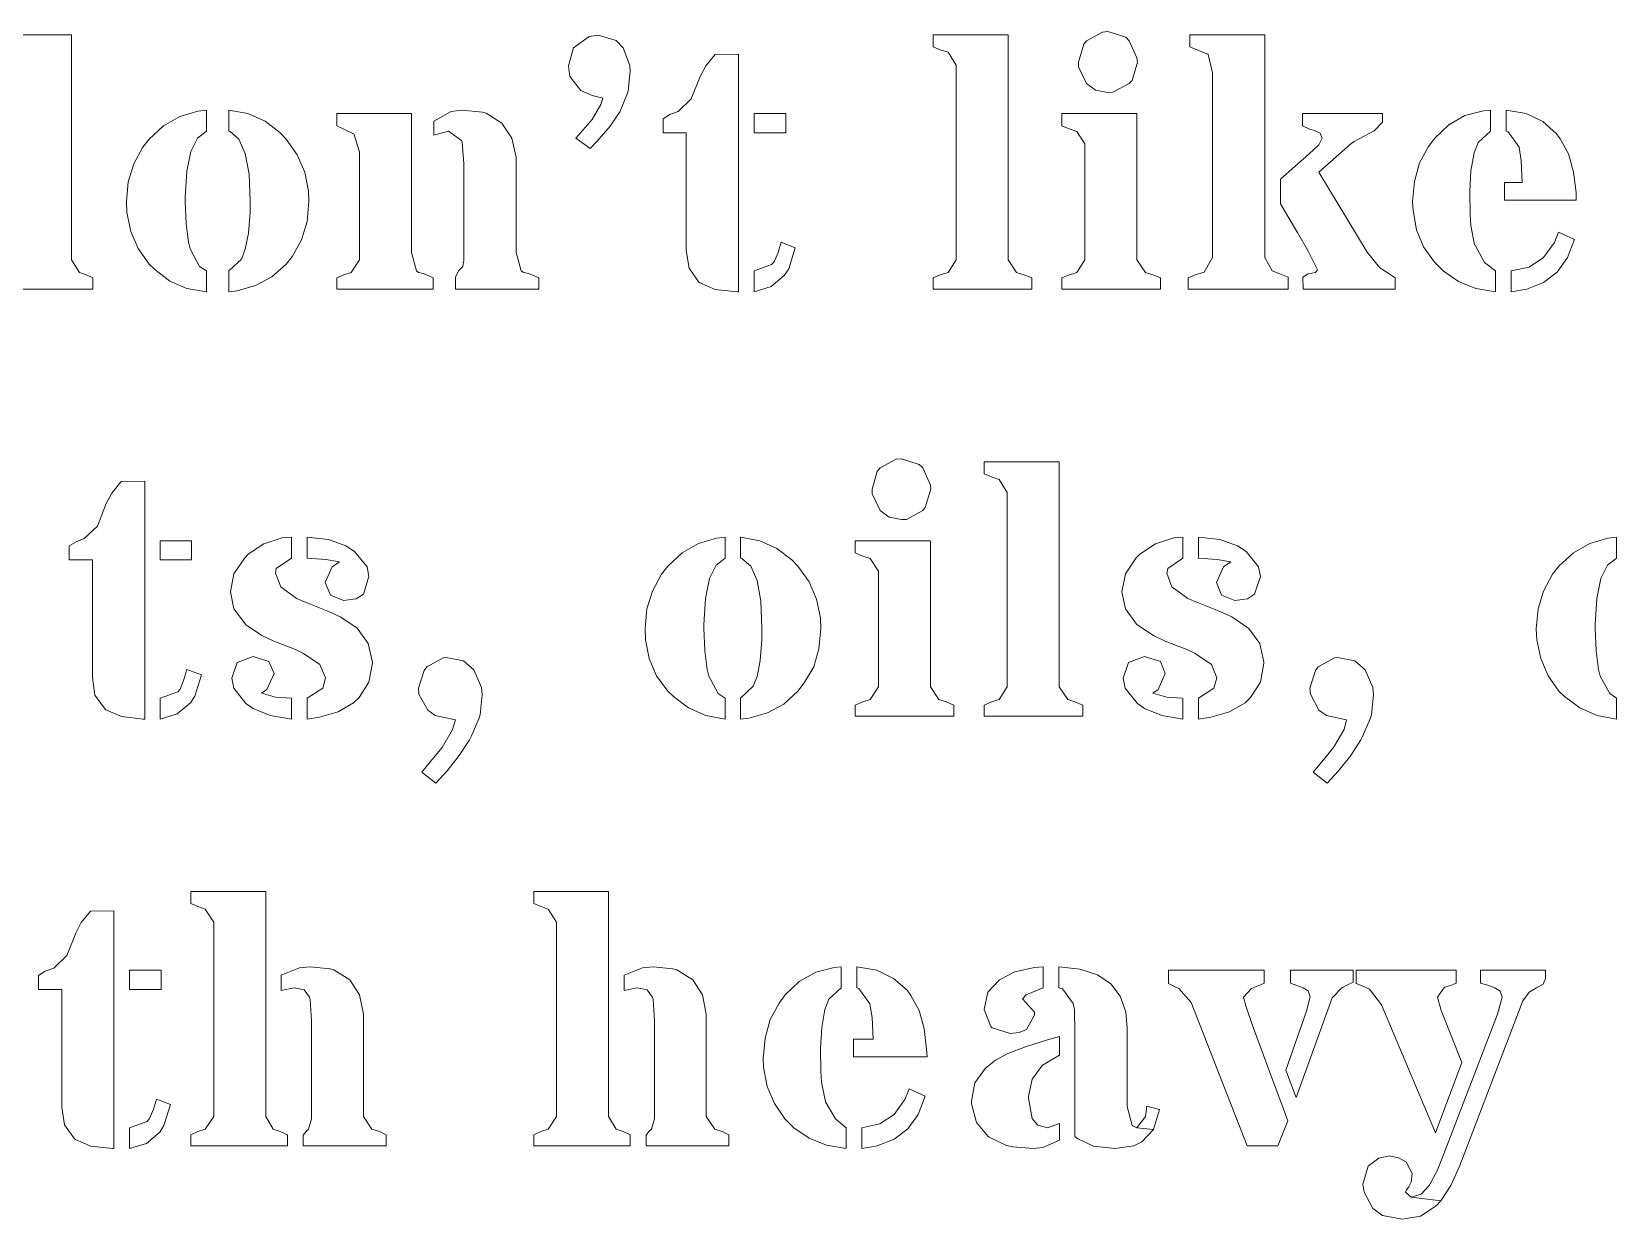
# Model space of a CAD drawing. Header units: millimetres. Extents: x 3735 to 5333, y 3252 to 4770.
# Drawn here: x 4803.9 to 4953.6, y 3909 to 4021.2 of the extents above; entities that cross this region are included whole.
import ezdxf

# ---------------------------------------------------------------- set-up
doc = ezdxf.new("R2010")
doc.units = ezdxf.units.MM
doc.layers.add('MASHARAB', color=6, linetype='Continuous', true_color=0xff00ff)

msp = doc.modelspace()

# ---------------------------------------------------------------- linework, layer by layer
at = {"layer": 'MASHARAB', "lineweight": 0}
for p, q in [((4807.71, 4020.88), (4800.64, 4020.88)), ((4807.71, 3999.63), (4807.71, 4020.88)), ((4856.58, 4020.71), (4855.13, 4019.66)), ((4857.44, 4020.85), (4856.58, 4020.71)), ((4859.13, 4020.35), (4857.44, 4020.85)), ((4859.79, 4019.66), (4859.13, 4020.35)), ((4889.07, 4020.88), (4889.07, 4019.76)), ((4896.17, 4020.88), (4889.07, 4020.88)), ((4896.17, 3999.63), (4896.17, 4020.88)), ((4903.31, 4019.99), (4902.81, 4018.3)), ((4903.57, 4020.32), (4903.31, 4019.99)), ((4905.09, 4021.14), (4903.57, 4020.32)), ((4905.59, 4021.18), (4905.09, 4021.14)), ((4907.28, 4020.65), (4905.59, 4021.18)), ((4907.61, 4020.32), (4907.28, 4020.65)), ((4908.33, 4018.7), (4907.61, 4020.32)), ((4913.32, 4020.88), (4913.32, 4019.76)), ((4920.4, 4020.88), (4913.32, 4020.88)), ((4920.4, 3999.83), (4920.4, 4020.88)), ((4855.13, 4019.66), (4854.63, 4017.94)), ((4860.45, 4017.97), (4859.79, 4019.66)), ((4868.48, 4019.03), (4867.62, 4017.94)), ((4870.69, 4019.06), (4868.48, 4019.03)), ((4870.69, 3996.59), (4870.69, 4019.06)), ((4889.07, 4019.76), (4889.76, 4019.46)), ((4889.76, 4019.46), (4890.49, 4019.23)), ((4890.49, 4019.23), (4891.25, 4018)), ((4908.37, 4018.3), (4908.33, 4018.7)), ((4913.32, 4019.76), (4914.15, 4019.39)), ((4914.15, 4019.39), (4915.04, 4019.06)), ((4915.04, 4019.06), (4915.07, 4019.03)), ((4915.07, 4019.03), (4915.47, 4017.28)), ((4854.63, 4017.94), (4854.77, 4016.95)), ((4860.28, 4015.59), (4860.48, 4017.44)), ((4860.48, 4017.44), (4860.45, 4017.97)), ((4867.62, 4017.94), (4867.09, 4016.95)), ((4891.25, 4018), (4891.25, 3999.63)), ((4902.81, 4018.3), (4902.81, 4017.87)), ((4902.81, 4017.87), (4903.57, 4016.29)), ((4907.87, 4016.58), (4908.37, 4018.3)), ((4915.47, 4017.28), (4915.47, 3999.83)), ((4854.77, 4016.95), (4855.82, 4015.62)), ((4855.82, 4015.62), (4856.88, 4015.16)), ((4860.22, 4015.36), (4860.28, 4015.59)), ((4867.09, 4016.95), (4866.23, 4014.83)), ((4903.57, 4016.29), (4904.43, 4015.66)), ((4904.43, 4015.66), (4905.59, 4015.43)), ((4906.05, 4015.46), (4907.61, 4016.29)), ((4907.61, 4016.29), (4907.87, 4016.58)), ((4856.88, 4015.16), (4857.87, 4014.9)), ((4857.71, 4014.3), (4856.88, 4012.88)), ((4857.87, 4014.9), (4857.71, 4014.3)), ((4859.52, 4013.67), (4860.22, 4015.36)), ((4866.23, 4014.83), (4865.01, 4013.64)), ((4905.59, 4015.43), (4906.05, 4015.46)), ((4817.92, 4013.18), (4816.4, 4012.29)), ((4819.64, 4013.67), (4817.92, 4013.18)), ((4820.46, 4013.77), (4819.64, 4013.67)), ((4820.46, 4011.79), (4820.46, 4013.77)), ((4824.37, 4013.44), (4822.56, 4013.77)), ((4822.56, 4013.77), (4822.56, 4011.79)), ((4825.99, 4012.72), (4824.37, 4013.44)), ((4827.41, 4011.63), (4825.99, 4012.72)), ((4832.76, 4013.44), (4832.76, 4012.29)), ((4839.8, 4013.44), (4832.76, 4013.44)), ((4839.8, 4000.32), (4839.8, 4013.44)), ((4843.57, 4013.64), (4841.92, 4012.72)), ((4841.92, 4012.72), (4841.92, 4011.39)), ((4844.6, 4013.77), (4843.57, 4013.64)), ((4846.51, 4013.58), (4844.6, 4013.77)), ((4846.88, 4013.48), (4846.51, 4013.58)), ((4848.36, 4012.55), (4846.88, 4013.48)), ((4849.29, 4011.13), (4848.36, 4012.55)), ((4856.88, 4012.88), (4855.33, 4011.13)), ((4858.57, 4012.25), (4859.49, 4013.61)), ((4859.49, 4013.61), (4859.52, 4013.67)), ((4864.22, 4013.34), (4863.59, 4012.95)), ((4863.59, 4012.95), (4863.59, 4011.63)), ((4865.01, 4013.64), (4864.22, 4013.34)), ((4872.18, 4013.44), (4872.18, 4011.63)), ((4875.16, 4013.44), (4872.18, 4013.44)), ((4875.16, 4011.63), (4875.16, 4013.44)), ((4901.23, 4013.44), (4901.23, 4012.29)), ((4908.33, 4013.44), (4901.23, 4013.44)), ((4908.33, 3999.63), (4908.33, 4013.44)), ((4923.96, 4013.44), (4923.96, 4012.29)), ((4931.53, 4013.44), (4923.96, 4013.44)), ((4930.74, 4011.82), (4931.53, 4012.62)), ((4931.53, 4012.62), (4931.53, 4013.44)), ((4939.3, 4013.25), (4937.78, 4012.39)), ((4941.05, 4013.71), (4939.3, 4013.25)), ((4941.71, 4013.77), (4941.05, 4013.71)), ((4941.71, 4011.79), (4941.71, 4013.77)), ((4945.08, 4013.44), (4943.2, 4013.77)), ((4943.2, 4013.77), (4943.2, 4011.79)), ((4946.67, 4012.68), (4945.08, 4013.44)), ((4947.96, 4011.53), (4946.67, 4012.68)), ((4815.05, 4011.03), (4814.45, 4010.27)), ((4816.4, 4012.29), (4815.05, 4011.03)), ((4818.98, 4009.87), (4819.61, 4011.13)), ((4819.61, 4011.13), (4820.46, 4011.79)), ((4822.56, 4011.79), (4822.69, 4011.76)), ((4822.69, 4011.76), (4823.51, 4011.03)), ((4823.51, 4011.03), (4824.11, 4009.68)), ((4827.98, 4011.03), (4827.41, 4011.63)), ((4829.03, 4009.54), (4827.98, 4011.03)), ((4832.76, 4012.29), (4834.34, 4011.53)), ((4834.34, 4011.53), (4834.38, 4011.53)), ((4834.38, 4011.53), (4834.91, 4009.84)), ((4841.92, 4011.39), (4843.31, 4011.79)), ((4843.31, 4011.79), (4844.53, 4010.9)), ((4849.69, 4009.31), (4849.29, 4011.13)), ((4855.33, 4011.13), (4856.68, 4010.14)), ((4857.31, 4010.8), (4858.57, 4012.25)), ((4863.59, 4011.63), (4865.77, 4011.63)), ((4865.77, 4011.63), (4865.77, 4000.52)), ((4872.18, 4011.63), (4875.16, 4011.63)), ((4901.23, 4012.29), (4901.92, 4011.99)), ((4901.92, 4011.99), (4902.65, 4011.76)), ((4902.65, 4011.76), (4903.41, 4010.57)), ((4923.96, 4012.29), (4924.56, 4011.99)), ((4924.56, 4011.99), (4925.15, 4011.82)), ((4925.15, 4011.82), (4925.65, 4011.59)), ((4925.81, 4011.13), (4925.52, 4010.5)), ((4925.65, 4011.59), (4925.81, 4011.13)), ((4928.85, 4010.8), (4930.74, 4011.82)), ((4936.46, 4011.13), (4935.86, 4010.34)), ((4937.78, 4012.39), (4936.46, 4011.13)), ((4940.55, 4010.7), (4941.71, 4011.79)), ((4943.2, 4011.79), (4943.39, 4011.73)), ((4943.39, 4011.73), (4944.42, 4010.27)), ((4948.29, 4011.06), (4947.96, 4011.53)), ((4949.08, 4009.64), (4948.29, 4011.06)), ((4814.45, 4010.27), (4813.59, 4008.69)), ((4818.61, 4007.99), (4818.98, 4009.87)), ((4824.11, 4009.68), (4824.47, 4007.73)), ((4829.73, 4007.89), (4829.03, 4009.54)), ((4834.91, 4009.84), (4834.91, 3999.63)), ((4844.53, 4010.9), (4844.6, 4010.7)), ((4844.6, 4010.7), (4844.76, 4008.72)), ((4856.68, 4010.14), (4857.31, 4010.8)), ((4903.41, 4010.57), (4903.41, 3999.63)), ((4924.59, 4009.64), (4921.88, 4007.23)), ((4925.52, 4010.5), (4924.59, 4009.64)), ((4925.52, 4007.92), (4928.52, 4010.57)), ((4928.52, 4010.57), (4928.85, 4010.8)), ((4935.86, 4010.34), (4935.03, 4008.78)), ((4939.86, 4008.02), (4940.19, 4009.74)), ((4940.19, 4009.74), (4940.55, 4010.7)), ((4944.42, 4010.27), (4944.62, 4008.98)), ((4949.57, 4007.92), (4949.08, 4009.64)), ((4813.59, 4008.69), (4813.06, 4007)), ((4844.76, 4008.72), (4844.76, 3999.56)), ((4849.69, 4008.88), (4849.69, 4009.31)), ((4849.69, 4000.32), (4849.69, 4008.88)), ((4935.03, 4008.78), (4934.54, 4007.03)), ((4939.76, 4006.07), (4939.86, 4008.02)), ((4944.62, 4008.98), (4944.72, 4006.93)), ((4813.06, 4007), (4812.9, 4005.12)), ((4818.45, 4005.51), (4818.61, 4007.99)), ((4824.47, 4007.73), (4824.57, 4005.18)), ((4830.09, 4006.11), (4829.73, 4007.89)), ((4921.88, 4007.23), (4921.88, 4004.92)), ((4930.08, 4000.36), (4925.52, 4007.92)), ((4934.54, 4007.03), (4934.37, 4005.12)), ((4943.04, 4006.93), (4943.04, 4005.25)), ((4944.72, 4006.93), (4943.04, 4006.93)), ((4949.81, 4005.98), (4949.57, 4007.92)), ((4812.9, 4005.12), (4812.93, 4004.09)), ((4818.45, 4005.18), (4818.45, 4005.51)), ((4818.52, 4003.03), (4818.45, 4005.18)), ((4824.57, 4005.18), (4824.57, 4004.09)), ((4829.96, 4003.23), (4830.12, 4005.12)), ((4830.12, 4005.12), (4830.09, 4006.11)), ((4934.37, 4005.12), (4934.41, 4004.29)), ((4939.76, 4006.01), (4939.76, 4006.07)), ((4939.79, 4003.89), (4939.76, 4006.01)), ((4943.04, 4005.25), (4949.81, 4005.25)), ((4949.81, 4005.25), (4949.81, 4005.98)), ((4812.93, 4004.09), (4813.29, 4002.31)), ((4824.57, 4004.09), (4824.41, 4002.14)), ((4921.88, 4004.92), (4923.44, 4002.31)), ((4934.41, 4004.29), (4934.74, 4002.47)), ((4939.86, 4002.87), (4939.79, 4003.89)), ((4813.29, 4002.31), (4813.99, 4000.69)), ((4818.75, 4001.28), (4818.52, 4003.03)), ((4824.41, 4002.14), (4824.11, 4000.62)), ((4829.43, 4001.51), (4829.96, 4003.23)), ((4923.44, 4002.31), (4923.5, 4002.21)), ((4923.5, 4002.21), (4924.46, 4000.52)), ((4934.74, 4002.47), (4935.4, 4000.85)), ((4940.22, 4001.05), (4939.86, 4002.87)), ((4948.15, 4002.24), (4947.76, 4001.25)), ((4949.67, 4001.55), (4948.15, 4002.24)), ((4813.99, 4000.69), (4815.05, 3999.23)), ((4818.91, 4000.65), (4818.75, 4001.28)), ((4819.8, 3999), (4818.91, 4000.65)), ((4824.11, 4000.62), (4823.75, 3999.7)), ((4828.57, 3999.96), (4829.43, 4001.51)), ((4865.77, 4000.52), (4866.03, 3998.84)), ((4874.73, 4001.28), (4874.43, 4000.32)), ((4876.05, 4000.75), (4874.73, 4001.28)), ((4875.45, 3998.77), (4876.05, 4000.75)), ((4924.46, 4000.52), (4924.59, 4000.26)), ((4935.4, 4000.85), (4936.42, 3999.4)), ((4940.26, 4001.02), (4940.22, 4001.05)), ((4941.15, 3999.37), (4940.26, 4001.02)), ((4947.76, 4001.25), (4946.73, 3999.83)), ((4949.01, 3999.83), (4949.67, 4001.55)), ((4808.47, 3998.44), (4807.71, 3999.63)), ((4815.05, 3999.23), (4815.57, 3998.71)), ((4823.75, 3999.7), (4822.56, 3998.57)), ((4826.62, 3998.01), (4827.98, 3999.23)), ((4827.98, 3999.23), (4828.57, 3999.96)), ((4834.91, 3999.63), (4834.11, 3998.44)), ((4840.29, 3998.57), (4839.8, 4000.32)), ((4844.76, 3999.56), (4844.66, 3999)), ((4850.18, 3998.57), (4849.69, 4000.32)), ((4873.83, 3999.17), (4872.18, 3998.57)), ((4874.06, 3999.43), (4873.83, 3999.17)), ((4874.43, 4000.32), (4874.06, 3999.43)), ((4891.25, 3999.63), (4890.49, 3998.44)), ((4896.97, 3998.44), (4896.17, 3999.63)), ((4903.41, 3999.63), (4902.65, 3998.44)), ((4909.13, 3998.44), (4908.33, 3999.63)), ((4915.47, 3999.83), (4914.68, 3998.47)), ((4921.09, 3998.57), (4920.4, 3999.83)), ((4924.59, 4000.26), (4925.39, 3998.67)), ((4931.27, 3998.87), (4930.08, 4000.36)), ((4936.42, 3999.4), (4937.25, 3998.57)), ((4942.21, 3998.57), (4941.15, 3999.37)), ((4946.73, 3999.83), (4945.38, 3998.94)), ((4948.02, 3998.47), (4949.01, 3999.83)), ((4809.13, 3998.21), (4808.47, 3998.44)), ((4809.72, 3997.91), (4809.13, 3998.21)), ((4809.72, 3996.85), (4809.72, 3997.91)), ((4815.57, 3998.71), (4817, 3997.61)), ((4817, 3997.61), (4818.61, 3996.92)), ((4820.46, 3998.57), (4819.8, 3999)), ((4820.46, 3996.59), (4820.46, 3998.57)), ((4822.56, 3998.57), (4822.56, 3996.59)), ((4825.07, 3997.19), (4826.62, 3998.01)), ((4833.42, 3998.21), (4832.76, 3997.91)), ((4832.76, 3997.91), (4832.76, 3996.85)), ((4834.11, 3998.44), (4833.42, 3998.21)), ((4840.49, 3998.44), (4840.29, 3998.57)), ((4840.95, 3998.34), (4840.49, 3998.44)), ((4841.85, 3997.91), (4840.95, 3998.34)), ((4841.85, 3996.85), (4841.85, 3997.91)), ((4844.27, 3998.61), (4843.97, 3998.01)), ((4843.97, 3998.01), (4843.97, 3996.85)), ((4844.66, 3999), (4844.27, 3998.61)), ((4850.41, 3998.44), (4850.18, 3998.57)), ((4850.88, 3998.34), (4850.41, 3998.44)), ((4851.83, 3997.91), (4850.88, 3998.34)), ((4851.83, 3996.85), (4851.83, 3997.91)), ((4866.03, 3998.84), (4866.96, 3997.52)), ((4872.18, 3998.57), (4872.18, 3996.59)), ((4873.77, 3997.09), (4875.02, 3998.14)), ((4875.02, 3998.14), (4875.45, 3998.77)), ((4889.76, 3998.21), (4889.07, 3997.91)), ((4889.07, 3997.91), (4889.07, 3996.85)), ((4890.49, 3998.44), (4889.76, 3998.21)), ((4897.66, 3998.21), (4896.97, 3998.44)), ((4898.39, 3997.91), (4897.66, 3998.21)), ((4898.39, 3996.85), (4898.39, 3997.91)), ((4901.92, 3998.21), (4901.23, 3997.91)), ((4901.23, 3997.91), (4901.23, 3996.85)), ((4902.65, 3998.44), (4901.92, 3998.21)), ((4909.82, 3998.21), (4909.13, 3998.44)), ((4910.55, 3997.91), (4909.82, 3998.21)), ((4910.55, 3996.85), (4910.55, 3997.91)), ((4913.92, 3998.24), (4913.16, 3997.91)), ((4913.16, 3997.91), (4913.16, 3996.85)), ((4914.68, 3998.47), (4913.92, 3998.24)), ((4921.82, 3998.31), (4921.09, 3998.57)), ((4922.61, 3997.98), (4921.82, 3998.31)), ((4922.61, 3996.85), (4922.61, 3997.98)), ((4924.49, 3998.31), (4924, 3997.98)), ((4924, 3997.98), (4924.03, 3996.85)), ((4925.19, 3998.44), (4924.49, 3998.31)), ((4925.39, 3998.67), (4925.19, 3998.44)), ((4932.16, 3998.31), (4931.27, 3998.87)), ((4932.72, 3997.91), (4932.16, 3998.31)), ((4932.72, 3996.85), (4932.72, 3997.91)), ((4937.25, 3998.57), (4938.7, 3997.58)), ((4938.7, 3997.58), (4940.35, 3996.92)), ((4942.21, 3996.59), (4942.21, 3998.57)), ((4945.38, 3998.94), (4943.69, 3998.57)), ((4943.69, 3998.57), (4943.69, 3996.59)), ((4946.73, 3997.48), (4948.02, 3998.47)), ((4803.02, 3996.85), (4809.72, 3996.85)), ((4818.61, 3996.92), (4820.46, 3996.59)), ((4822.56, 3996.59), (4823.35, 3996.69)), ((4823.35, 3996.69), (4825.07, 3997.19)), ((4832.76, 3996.85), (4841.85, 3996.85)), ((4843.97, 3996.85), (4851.83, 3996.85)), ((4866.96, 3997.52), (4867.06, 3997.45)), ((4867.06, 3997.45), (4868.51, 3996.82)), ((4868.51, 3996.82), (4870.56, 3996.59)), ((4870.56, 3996.59), (4870.69, 3996.59)), ((4872.18, 3996.59), (4873.77, 3997.09)), ((4889.07, 3996.85), (4898.39, 3996.85)), ((4901.23, 3996.85), (4910.55, 3996.85)), ((4913.16, 3996.85), (4922.61, 3996.85)), ((4924.03, 3996.85), (4932.72, 3996.85)), ((4940.35, 3996.92), (4942.21, 3996.59)), ((4943.69, 3996.59), (4945.15, 3996.85)), ((4945.15, 3996.85), (4946.73, 3997.48)), ((4883.81, 3979.64), (4883.32, 3977.95)), ((4884.08, 3979.97), (4883.81, 3979.64)), ((4885.6, 3980.79), (4884.08, 3979.97)), ((4886.09, 3980.83), (4885.6, 3980.79)), ((4887.75, 3980.3), (4886.09, 3980.83)), ((4888.11, 3979.97), (4887.75, 3980.3)), ((4888.84, 3978.35), (4888.11, 3979.97)), ((4893.89, 3980.53), (4893.89, 3979.41)), ((4901, 3980.53), (4893.89, 3980.53)), ((4901, 3959.28), (4901, 3980.53)), ((4812.4, 3978.68), (4811.51, 3977.59)), ((4814.62, 3978.71), (4812.4, 3978.68)), ((4814.62, 3956.24), (4814.62, 3978.71)), ((4888.87, 3977.95), (4888.84, 3978.35)), ((4893.89, 3979.41), (4894.59, 3979.11)), ((4894.59, 3979.11), (4895.31, 3978.88)), ((4895.31, 3978.88), (4896.07, 3977.66)), ((4810.98, 3976.6), (4810.15, 3974.48)), ((4811.51, 3977.59), (4810.98, 3976.6)), ((4883.32, 3977.95), (4883.32, 3977.52)), ((4883.32, 3977.52), (4884.08, 3975.94)), ((4888.34, 3976.23), (4888.87, 3977.95)), ((4896.07, 3977.66), (4896.07, 3959.28)), ((4884.08, 3975.94), (4884.94, 3975.31)), ((4884.94, 3975.31), (4886.09, 3975.08)), ((4886.09, 3975.08), (4886.56, 3975.11)), ((4886.56, 3975.11), (4888.11, 3975.94)), ((4888.11, 3975.94), (4888.34, 3976.23)), ((4810.15, 3974.48), (4808.9, 3973.29)), ((4808.14, 3973), (4807.48, 3972.6)), ((4807.48, 3972.6), (4807.48, 3971.28)), ((4808.9, 3973.29), (4808.14, 3973)), ((4816.07, 3973.09), (4816.07, 3971.28)), ((4819.04, 3973.09), (4816.07, 3973.09)), ((4819.04, 3971.28), (4819.04, 3973.09)), ((4825.88, 3972.8), (4824.4, 3971.81)), ((4827.6, 3973.36), (4825.88, 3972.8)), ((4828.49, 3973.43), (4827.6, 3973.36)), ((4828.49, 3971.44), (4828.49, 3973.43)), ((4831.96, 3973.19), (4829.95, 3973.43)), ((4829.95, 3973.43), (4829.95, 3971.44)), ((4833.62, 3972.6), (4831.96, 3973.19)), ((4834.44, 3972.07), (4833.62, 3972.6)), ((4866.93, 3972.83), (4865.37, 3971.94)), ((4868.61, 3973.33), (4866.93, 3972.83)), ((4869.44, 3973.43), (4868.61, 3973.33)), ((4869.44, 3971.44), (4869.44, 3973.43)), ((4872.71, 3973.09), (4870.89, 3973.43)), ((4870.89, 3973.43), (4870.89, 3971.44)), ((4874.33, 3972.37), (4872.71, 3973.09)), ((4875.75, 3971.28), (4874.33, 3972.37)), ((4881.73, 3973.09), (4881.73, 3971.94)), ((4888.84, 3973.09), (4881.73, 3973.09)), ((4888.84, 3959.28), (4888.84, 3973.09)), ((4910.08, 3972.8), (4908.6, 3971.81)), ((4911.8, 3973.36), (4910.08, 3972.8)), ((4912.66, 3973.43), (4911.8, 3973.36)), ((4912.66, 3971.44), (4912.66, 3973.43)), ((4916.17, 3973.19), (4914.15, 3973.43)), ((4914.15, 3973.43), (4914.15, 3971.44)), ((4917.82, 3972.6), (4916.17, 3973.19)), ((4918.64, 3972.07), (4917.82, 3972.6)), ((4951.09, 3972.83), (4949.57, 3971.94)), ((4952.81, 3973.33), (4951.09, 3972.83)), ((4953.61, 3973.43), (4952.81, 3973.33)), ((4953.61, 3971.44), (4953.61, 3973.43)), ((4807.48, 3971.28), (4809.69, 3971.28)), ((4809.69, 3971.28), (4809.69, 3960.17)), ((4816.07, 3971.28), (4819.04, 3971.28)), ((4824.07, 3971.48), (4823.04, 3969.96)), ((4824.4, 3971.81), (4824.07, 3971.48)), ((4827.04, 3970.45), (4828.49, 3971.44)), ((4829.95, 3971.44), (4831.73, 3971.31)), ((4832.33, 3970.62), (4831.67, 3969.13)), ((4831.73, 3971.31), (4833.02, 3971.11)), ((4833.02, 3971.11), (4832.33, 3970.62)), ((4835.63, 3970.62), (4834.44, 3972.07)), ((4835.8, 3969.72), (4835.63, 3970.62)), ((4864.02, 3970.68), (4863.42, 3969.92)), ((4865.37, 3971.94), (4864.02, 3970.68)), ((4867.95, 3969.53), (4868.58, 3970.78)), ((4868.58, 3970.78), (4869.44, 3971.44)), ((4870.89, 3971.44), (4871.02, 3971.41)), ((4871.02, 3971.41), (4871.85, 3970.68)), ((4871.85, 3970.68), (4872.45, 3969.33)), ((4876.31, 3970.68), (4875.75, 3971.28)), ((4877.37, 3969.2), (4876.31, 3970.68)), ((4881.73, 3971.94), (4882.43, 3971.64)), ((4882.43, 3971.64), (4883.15, 3971.41)), ((4883.15, 3971.41), (4883.91, 3970.22)), ((4908.27, 3971.48), (4907.24, 3969.96)), ((4908.6, 3971.81), (4908.27, 3971.48)), ((4911.24, 3970.45), (4912.66, 3971.44)), ((4914.15, 3971.44), (4915.9, 3971.31)), ((4916.5, 3970.62), (4915.83, 3969.13)), ((4915.9, 3971.31), (4917.19, 3971.11)), ((4917.19, 3971.11), (4916.5, 3970.62)), ((4919.8, 3970.62), (4918.64, 3972.07)), ((4920, 3969.72), (4919.8, 3970.62)), ((4948.19, 3970.68), (4947.59, 3969.92)), ((4949.57, 3971.94), (4948.19, 3970.68)), ((4952.15, 3969.53), (4952.78, 3970.78)), ((4952.78, 3970.78), (4953.61, 3971.44)), ((4823.04, 3969.96), (4822.71, 3968.27)), ((4826.97, 3970.02), (4827.04, 3970.45)), ((4827.47, 3968.73), (4826.97, 3970.02)), ((4831.67, 3969.13), (4832.16, 3967.94)), ((4835.27, 3968.04), (4835.8, 3969.72)), ((4863.42, 3969.92), (4862.57, 3968.34)), ((4867.59, 3967.64), (4867.95, 3969.53)), ((4872.45, 3969.33), (4872.81, 3967.38)), ((4878.06, 3967.58), (4877.37, 3969.2)), ((4883.91, 3970.22), (4883.91, 3959.28)), ((4907.24, 3969.96), (4906.91, 3968.27)), ((4911.14, 3970.02), (4911.24, 3970.45)), ((4911.64, 3968.73), (4911.14, 3970.02)), ((4915.83, 3969.13), (4916.33, 3967.94)), ((4919.44, 3968.04), (4920, 3969.72)), ((4947.59, 3969.92), (4946.73, 3968.34)), ((4951.76, 3967.64), (4952.15, 3969.53)), ((4822.71, 3968.27), (4823.04, 3966.65)), ((4828.96, 3967.64), (4827.47, 3968.73)), ((4829.85, 3967.25), (4828.96, 3967.64)), ((4832.16, 3967.94), (4833.39, 3967.44)), ((4833.39, 3967.44), (4834.58, 3967.61)), ((4834.58, 3967.61), (4835.27, 3968.04)), ((4862.57, 3968.34), (4862.04, 3966.65)), ((4867.42, 3965.16), (4867.59, 3967.64)), ((4906.91, 3968.27), (4907.24, 3966.65)), ((4913.13, 3967.64), (4911.64, 3968.73)), ((4914.05, 3967.25), (4913.13, 3967.64)), ((4916.33, 3967.94), (4917.59, 3967.44)), ((4917.59, 3967.44), (4918.78, 3967.61)), ((4918.78, 3967.61), (4919.44, 3968.04)), ((4946.73, 3968.34), (4946.24, 3966.65)), ((4951.62, 3965.16), (4951.76, 3967.64)), ((4823.04, 3966.65), (4824.13, 3965.2)), ((4831.9, 3966.45), (4829.85, 3967.25)), ((4833.09, 3965.89), (4831.9, 3966.45)), ((4862.04, 3966.65), (4861.87, 3964.77)), ((4872.81, 3967.38), (4872.91, 3964.83)), ((4878.43, 3965.79), (4878.06, 3967.58)), ((4907.24, 3966.65), (4908.3, 3965.2)), ((4916.1, 3966.45), (4914.05, 3967.25)), ((4917.29, 3965.89), (4916.1, 3966.45)), ((4946.24, 3966.65), (4946.04, 3964.77)), ((4824.13, 3965.2), (4824.13, 3965.16)), ((4824.13, 3965.16), (4825.69, 3964.14)), ((4834.64, 3964.87), (4833.09, 3965.89)), ((4834.67, 3964.83), (4834.64, 3964.87)), ((4835.73, 3963.38), (4834.67, 3964.83)), ((4861.87, 3964.77), (4861.9, 3963.74)), ((4867.42, 3964.83), (4867.42, 3965.16)), ((4867.52, 3962.69), (4867.42, 3964.83)), ((4872.91, 3964.83), (4872.91, 3963.74)), ((4878.29, 3962.88), (4878.46, 3964.77)), ((4878.46, 3964.77), (4878.43, 3965.79)), ((4908.3, 3965.2), (4908.33, 3965.16)), ((4908.33, 3965.16), (4909.89, 3964.14)), ((4918.81, 3964.87), (4917.29, 3965.89)), ((4918.88, 3964.83), (4918.81, 3964.87)), ((4919.93, 3963.38), (4918.88, 3964.83)), ((4946.04, 3964.77), (4946.1, 3963.74)), ((4951.62, 3964.83), (4951.62, 3965.16)), ((4951.69, 3962.69), (4951.62, 3964.83)), ((4825.69, 3964.14), (4826.81, 3963.61)), ((4826.81, 3963.61), (4828.86, 3962.82)), ((4836.13, 3961.63), (4835.73, 3963.38)), ((4861.9, 3963.74), (4862.27, 3961.96)), ((4872.91, 3963.74), (4872.74, 3961.79)), ((4909.89, 3964.14), (4911.01, 3963.61)), ((4911.01, 3963.61), (4913.03, 3962.82)), ((4920.3, 3961.63), (4919.93, 3963.38)), ((4946.1, 3963.74), (4946.47, 3961.96)), ((4824.86, 3962.16), (4823.34, 3961.59)), ((4826.35, 3961.69), (4824.86, 3962.16)), ((4826.84, 3960.54), (4826.35, 3961.69)), ((4828.86, 3962.82), (4829.62, 3962.45)), ((4829.62, 3962.45), (4831.17, 3961.4)), ((4836.13, 3961.53), (4836.13, 3961.63)), ((4842.8, 3962.02), (4841.25, 3961.17)), ((4843.1, 3962.06), (4842.8, 3962.02)), ((4844.72, 3961.73), (4843.1, 3962.06)), ((4845.71, 3960.9), (4844.72, 3961.73)), ((4862.27, 3961.96), (4862.96, 3960.34)), ((4867.75, 3960.93), (4867.52, 3962.69)), ((4872.74, 3961.79), (4872.45, 3960.27)), ((4877.8, 3961.17), (4878.29, 3962.88)), ((4909.03, 3962.16), (4907.54, 3961.59)), ((4910.55, 3961.69), (4909.03, 3962.16)), ((4911.01, 3960.54), (4910.55, 3961.69)), ((4913.03, 3962.82), (4913.82, 3962.45)), ((4913.82, 3962.45), (4915.37, 3961.4)), ((4920.3, 3961.53), (4920.3, 3961.63)), ((4927, 3962.02), (4925.45, 3961.17)), ((4927.3, 3962.06), (4927, 3962.02)), ((4928.92, 3961.73), (4927.3, 3962.06)), ((4929.88, 3960.9), (4928.92, 3961.73)), ((4946.47, 3961.96), (4947.16, 3960.34)), ((4951.92, 3960.93), (4951.69, 3962.69)), ((4809.69, 3960.17), (4809.92, 3958.49)), ((4818.61, 3960.93), (4818.32, 3959.98)), ((4819.97, 3960.41), (4818.61, 3960.93)), ((4819.34, 3958.42), (4819.97, 3960.41)), ((4823.34, 3961.59), (4822.84, 3960.11)), ((4826.15, 3959.02), (4826.84, 3960.54)), ((4831.17, 3961.4), (4831.7, 3960.14)), ((4831.7, 3960.14), (4831.44, 3959.15)), ((4835.8, 3959.74), (4836.13, 3961.53)), ((4841.02, 3960.83), (4840.49, 3959.15)), ((4841.25, 3961.17), (4841.02, 3960.83)), ((4846.44, 3959.22), (4845.71, 3960.9)), ((4862.96, 3960.34), (4864.02, 3958.89)), ((4867.89, 3960.31), (4867.75, 3960.93)), ((4868.78, 3958.65), (4867.89, 3960.31)), ((4872.45, 3960.27), (4872.08, 3959.35)), ((4876.91, 3959.65), (4877.8, 3961.17)), ((4907.54, 3961.59), (4907.04, 3960.11)), ((4910.32, 3959.02), (4911.01, 3960.54)), ((4915.37, 3961.4), (4915.87, 3960.14)), ((4915.87, 3960.14), (4915.6, 3959.15)), ((4920, 3959.74), (4920.3, 3961.53)), ((4925.19, 3960.83), (4924.66, 3959.15)), ((4925.45, 3961.17), (4925.19, 3960.83)), ((4930.61, 3959.22), (4929.88, 3960.9)), ((4947.16, 3960.34), (4948.19, 3958.89)), ((4952.09, 3960.31), (4951.92, 3960.93)), ((4952.98, 3958.65), (4952.09, 3960.31)), ((4817.76, 3958.82), (4816.07, 3958.22)), ((4817.95, 3959.08), (4817.76, 3958.82)), ((4818.32, 3959.98), (4817.95, 3959.08)), ((4822.84, 3960.11), (4823.04, 3959.15)), ((4823.04, 3959.15), (4824.17, 3957.7)), ((4825.65, 3958.69), (4826.15, 3959.02)), ((4826.97, 3958.32), (4825.65, 3958.69)), ((4831.44, 3959.15), (4829.95, 3958.22)), ((4834.87, 3958.29), (4835.8, 3959.74)), ((4840.49, 3959.15), (4840.52, 3958.59)), ((4846.5, 3958.52), (4846.44, 3959.22)), ((4864.02, 3958.89), (4864.55, 3958.36)), ((4869.44, 3958.22), (4868.78, 3958.65)), ((4872.08, 3959.35), (4870.89, 3958.22)), ((4874.99, 3957.66), (4876.31, 3958.89)), ((4876.31, 3958.89), (4876.91, 3959.65)), ((4883.91, 3959.28), (4883.15, 3958.09)), ((4889.63, 3958.09), (4888.84, 3959.28)), ((4896.07, 3959.28), (4895.31, 3958.09)), ((4901.79, 3958.09), (4901, 3959.28)), ((4907.04, 3960.11), (4907.21, 3959.15)), ((4907.21, 3959.15), (4908.37, 3957.7)), ((4909.82, 3958.69), (4910.32, 3959.02)), ((4911.14, 3958.32), (4909.82, 3958.69)), ((4915.6, 3959.15), (4914.15, 3958.22)), ((4919.07, 3958.29), (4920, 3959.74)), ((4924.66, 3959.15), (4924.72, 3958.59)), ((4930.67, 3958.52), (4930.61, 3959.22)), ((4948.19, 3958.89), (4948.72, 3958.36)), ((4953.61, 3958.22), (4952.98, 3958.65)), ((4809.92, 3958.49), (4810.88, 3957.17)), ((4810.88, 3957.17), (4810.95, 3957.1)), ((4816.07, 3958.22), (4816.07, 3956.24)), ((4817.69, 3956.74), (4818.94, 3957.79)), ((4818.94, 3957.79), (4819.34, 3958.42)), ((4824.17, 3957.7), (4824.86, 3957.23)), ((4824.86, 3957.23), (4826.48, 3956.57)), ((4828.49, 3958.22), (4826.97, 3958.32)), ((4828.49, 3956.24), (4828.49, 3958.22)), ((4829.95, 3958.22), (4829.95, 3956.24)), ((4832.89, 3956.94), (4834.34, 3957.79)), ((4834.34, 3957.79), (4834.87, 3958.29)), ((4840.52, 3958.59), (4841.35, 3957.07)), ((4846.31, 3956.64), (4846.5, 3958.52)), ((4864.55, 3958.36), (4865.97, 3957.3)), ((4865.97, 3957.3), (4867.62, 3956.57)), ((4869.44, 3956.24), (4869.44, 3958.22)), ((4870.89, 3958.22), (4870.89, 3956.24)), ((4873.44, 3956.84), (4874.99, 3957.66)), ((4882.43, 3957.86), (4881.73, 3957.56)), ((4881.73, 3957.56), (4881.73, 3956.51)), ((4883.15, 3958.09), (4882.43, 3957.86)), ((4890.32, 3957.86), (4889.63, 3958.09)), ((4891.05, 3957.56), (4890.32, 3957.86)), ((4891.05, 3956.51), (4891.05, 3957.56)), ((4894.59, 3957.86), (4893.89, 3957.56)), ((4893.89, 3957.56), (4893.89, 3956.51)), ((4895.31, 3958.09), (4894.59, 3957.86)), ((4902.48, 3957.86), (4901.79, 3958.09)), ((4903.21, 3957.56), (4902.48, 3957.86)), ((4903.21, 3956.51), (4903.21, 3957.56)), ((4908.37, 3957.7), (4909.06, 3957.23)), ((4909.06, 3957.23), (4910.68, 3956.57)), ((4912.66, 3958.22), (4911.14, 3958.32)), ((4912.66, 3956.24), (4912.66, 3958.22)), ((4914.15, 3958.22), (4914.15, 3956.24)), ((4917.06, 3956.94), (4918.54, 3957.79)), ((4918.54, 3957.79), (4919.07, 3958.29)), ((4924.72, 3958.59), (4925.52, 3957.07)), ((4930.47, 3956.64), (4930.67, 3958.52)), ((4948.72, 3958.36), (4950.17, 3957.3)), ((4950.17, 3957.3), (4951.79, 3956.57)), ((4953.61, 3956.24), (4953.61, 3958.22)), ((4810.95, 3957.1), (4812.43, 3956.47)), ((4812.43, 3956.47), (4814.48, 3956.24)), ((4814.48, 3956.24), (4814.62, 3956.24)), ((4816.07, 3956.24), (4817.69, 3956.74)), ((4826.48, 3956.57), (4828.49, 3956.24)), ((4829.95, 3956.24), (4831.11, 3956.41)), ((4831.11, 3956.41), (4832.89, 3956.94)), ((4841.35, 3957.07), (4842.04, 3956.57)), ((4842.04, 3956.57), (4843.96, 3956.18)), ((4843.96, 3956.18), (4843.7, 3955.25)), ((4845.45, 3954.59), (4846.17, 3956.27)), ((4846.17, 3956.27), (4846.31, 3956.64)), ((4867.62, 3956.57), (4869.44, 3956.24)), ((4870.89, 3956.24), (4871.69, 3956.34)), ((4871.69, 3956.34), (4873.44, 3956.84)), ((4881.73, 3956.51), (4891.05, 3956.51)), ((4893.89, 3956.51), (4903.21, 3956.51)), ((4910.68, 3956.57), (4912.66, 3956.24)), ((4914.15, 3956.24), (4915.31, 3956.41)), ((4915.31, 3956.41), (4917.06, 3956.94)), ((4925.52, 3957.07), (4926.24, 3956.57)), ((4926.24, 3956.57), (4928.13, 3956.18)), ((4928.13, 3956.18), (4927.9, 3955.25)), ((4929.65, 3954.59), (4930.37, 3956.27)), ((4930.37, 3956.27), (4930.47, 3956.64)), ((4951.79, 3956.57), (4953.61, 3956.24)), ((4843.7, 3955.25), (4842.7, 3953.56)), ((4844.32, 3952.8), (4845.28, 3954.29)), ((4845.28, 3954.29), (4845.45, 3954.59)), ((4927.9, 3955.25), (4926.91, 3953.56)), ((4928.52, 3952.8), (4929.48, 3954.29)), ((4929.48, 3954.29), (4929.65, 3954.59)), ((4842.7, 3953.56), (4841.75, 3952.38)), ((4843.17, 3951.35), (4844.32, 3952.8)), ((4926.91, 3953.56), (4925.95, 3952.38)), ((4927.37, 3951.35), (4928.52, 3952.8)), ((4841.75, 3952.38), (4840.79, 3951.22)), ((4840.79, 3951.22), (4842.11, 3950.19)), ((4842.11, 3950.19), (4843.17, 3951.35)), ((4925.95, 3952.38), (4924.96, 3951.22)), ((4924.96, 3951.22), (4926.31, 3950.19)), ((4926.31, 3950.19), (4927.37, 3951.35)), ((4818.98, 3939.95), (4818.98, 3938.83)), ((4826.05, 3939.95), (4818.98, 3939.95)), ((4826.05, 3918.7), (4826.05, 3939.95)), ((4851.36, 3939.95), (4851.36, 3938.83)), ((4858.43, 3939.95), (4851.36, 3939.95)), ((4858.43, 3918.7), (4858.43, 3939.95)), ((4809.49, 3938.1), (4808.63, 3937.01)), ((4811.71, 3938.13), (4809.49, 3938.1)), ((4811.71, 3915.66), (4811.71, 3938.13)), ((4818.98, 3938.83), (4819.64, 3938.53)), ((4819.64, 3938.53), (4820.33, 3938.3)), ((4820.33, 3938.3), (4821.13, 3937.07)), ((4851.36, 3938.83), (4852.02, 3938.53)), ((4852.02, 3938.53), (4852.72, 3938.3)), ((4852.72, 3938.3), (4853.51, 3937.07)), ((4808.63, 3937.01), (4808.11, 3936.02)), ((4821.13, 3937.07), (4821.13, 3918.7)), ((4853.51, 3937.07), (4853.51, 3918.7)), ((4808.11, 3936.02), (4807.25, 3933.9)), ((4807.25, 3933.9), (4806.02, 3932.71)), ((4805.23, 3932.42), (4804.6, 3932.02)), ((4804.6, 3932.02), (4804.6, 3930.7)), ((4806.02, 3932.71), (4805.23, 3932.42)), ((4813.19, 3932.51), (4813.19, 3930.7)), ((4816.17, 3932.51), (4813.19, 3932.51)), ((4816.17, 3930.7), (4816.17, 3932.51)), ((4829.25, 3932.75), (4827.5, 3932.05)), ((4827.5, 3932.05), (4827.5, 3930.6)), ((4830.25, 3932.85), (4829.25, 3932.75)), ((4832.13, 3932.65), (4830.25, 3932.85)), ((4832.49, 3932.55), (4832.13, 3932.65)), ((4833.98, 3931.62), (4832.49, 3932.55)), ((4861.64, 3932.75), (4859.89, 3932.05)), ((4859.89, 3932.05), (4859.89, 3930.6)), ((4862.63, 3932.85), (4861.64, 3932.75)), ((4864.51, 3932.65), (4862.63, 3932.85)), ((4864.88, 3932.55), (4864.51, 3932.65)), ((4866.37, 3931.62), (4864.88, 3932.55)), ((4878, 3932.32), (4876.44, 3931.46)), ((4879.72, 3932.78), (4878, 3932.32)), ((4880.38, 3932.85), (4879.72, 3932.78)), ((4880.38, 3930.86), (4880.38, 3932.85)), ((4883.75, 3932.51), (4881.86, 3932.85)), ((4881.86, 3932.85), (4881.86, 3930.86)), ((4885.33, 3931.75), (4883.75, 3932.51)), ((4886.62, 3930.63), (4885.33, 3931.75)), ((4896.8, 3932.38), (4895.35, 3931.62)), ((4898.65, 3932.78), (4896.8, 3932.38)), ((4899.48, 3932.85), (4898.65, 3932.78)), ((4899.48, 3930.86), (4899.48, 3932.85)), ((4902.95, 3932.61), (4900.96, 3932.85)), ((4900.96, 3932.85), (4900.96, 3930.86)), ((4904.6, 3932.08), (4902.95, 3932.61)), ((4905.85, 3931.23), (4904.6, 3932.08)), ((4911.31, 3932.51), (4911.31, 3931.26)), ((4920.36, 3932.51), (4911.31, 3932.51)), ((4920.36, 3931.29), (4920.36, 3932.51)), ((4922.84, 3932.51), (4922.84, 3931.29)), ((4928.76, 3932.51), (4922.84, 3932.51)), ((4928.76, 3931.39), (4928.76, 3932.51)), ((4929.05, 3932.51), (4929.05, 3931.26)), ((4938.47, 3932.51), (4929.05, 3932.51)), ((4938.47, 3931.29), (4938.47, 3932.51)), ((4940.78, 3932.51), (4940.78, 3931.29)), ((4946.93, 3932.51), (4940.78, 3932.51)), ((4946.7, 3931.19), (4946.93, 3931.75)), ((4946.93, 3931.75), (4946.93, 3932.51)), ((4804.6, 3930.7), (4806.78, 3930.7)), ((4806.78, 3930.7), (4806.78, 3919.59)), ((4813.19, 3930.7), (4816.17, 3930.7)), ((4827.5, 3930.6), (4828.73, 3930.86)), ((4828.73, 3930.86), (4829.68, 3930.66)), ((4829.68, 3930.66), (4830.18, 3929.97)), ((4834.91, 3930.2), (4833.98, 3931.62)), ((4835.27, 3928.38), (4834.91, 3930.2)), ((4859.89, 3930.6), (4861.11, 3930.86)), ((4861.11, 3930.86), (4862.07, 3930.66)), ((4862.07, 3930.66), (4862.57, 3929.97)), ((4867.29, 3930.2), (4866.37, 3931.62)), ((4867.65, 3928.38), (4867.29, 3930.2)), ((4875.12, 3930.2), (4874.53, 3929.41)), ((4876.44, 3931.46), (4875.12, 3930.2)), ((4879.22, 3929.77), (4880.38, 3930.86)), ((4881.86, 3930.86), (4882.06, 3930.8)), ((4882.06, 3930.8), (4883.09, 3929.34)), ((4886.99, 3930.14), (4886.62, 3930.63)), ((4894.26, 3930.43), (4893.89, 3928.81)), ((4895.35, 3931.62), (4894.26, 3930.43)), ((4897.53, 3929.8), (4897.86, 3930.2)), ((4897.86, 3930.2), (4899.48, 3930.86)), ((4900.96, 3930.86), (4901.29, 3930.76)), ((4901.29, 3930.76), (4902.32, 3929.38)), ((4906.75, 3930.07), (4905.85, 3931.23)), ((4911.31, 3931.26), (4911.87, 3930.99)), ((4911.87, 3930.99), (4912.3, 3930.8)), ((4912.3, 3930.8), (4913.46, 3929.47)), ((4918.38, 3929.97), (4919.14, 3930.8)), ((4919.14, 3930.8), (4919.77, 3931.03)), ((4919.77, 3931.03), (4920.36, 3931.29)), ((4922.84, 3931.29), (4923.44, 3931.06)), ((4923.44, 3931.06), (4924.03, 3930.86)), ((4924.03, 3930.86), (4924.49, 3930.56)), ((4924.49, 3930.56), (4924.69, 3930)), ((4926.77, 3929.9), (4927.67, 3930.86)), ((4927.67, 3930.86), (4928.23, 3931.13)), ((4928.23, 3931.13), (4928.76, 3931.39)), ((4929.05, 3931.26), (4929.61, 3931.03)), ((4929.61, 3931.03), (4930.31, 3930.73)), ((4930.31, 3930.73), (4931.43, 3929.24)), ((4936.72, 3929.97), (4937.38, 3930.93)), ((4937.38, 3930.93), (4937.98, 3931.06)), ((4937.98, 3931.06), (4938.47, 3931.29)), ((4940.78, 3931.29), (4941.48, 3931.09)), ((4941.48, 3931.09), (4942.14, 3930.86)), ((4942.14, 3930.86), (4942.63, 3930.53)), ((4942.63, 3930.53), (4942.83, 3929.97)), ((4944.78, 3929.61), (4945.38, 3930.43)), ((4945.38, 3930.43), (4946.07, 3930.86)), ((4946.07, 3930.86), (4946.7, 3931.19)), ((4830.18, 3929.97), (4830.25, 3929.74)), ((4830.25, 3929.74), (4830.38, 3927.72)), ((4862.57, 3929.97), (4862.63, 3929.74)), ((4862.63, 3929.74), (4862.76, 3927.72)), ((4874.53, 3929.41), (4873.7, 3927.86)), ((4878.56, 3927.1), (4878.86, 3928.81)), ((4878.86, 3928.81), (4879.22, 3929.77)), ((4883.09, 3929.34), (4883.32, 3928.05)), ((4887.75, 3928.71), (4886.99, 3930.14)), ((4888.24, 3927), (4887.75, 3928.71)), ((4893.89, 3928.81), (4894.52, 3927.19)), ((4898.65, 3928.55), (4897.53, 3929.8)), ((4902.32, 3929.38), (4902.42, 3928.81)), ((4902.42, 3928.81), (4902.48, 3926.63)), ((4907.28, 3928.58), (4906.75, 3930.07)), ((4913.46, 3929.47), (4918.74, 3915.93)), ((4918.61, 3929.14), (4918.38, 3929.97)), ((4919.24, 3927.29), (4918.61, 3929.14)), ((4923.37, 3920.49), (4926.77, 3929.9)), ((4924.69, 3930), (4924.33, 3928.65)), ((4931.43, 3929.24), (4936.52, 3917.15)), ((4937.05, 3928.71), (4936.72, 3929.97)), ((4939.03, 3923.79), (4937.05, 3928.71)), ((4938.83, 3914.08), (4944.78, 3929.61)), ((4942.83, 3929.97), (4942.37, 3928.38)), ((4830.38, 3927.72), (4830.38, 3918.47)), ((4835.27, 3927.95), (4835.27, 3928.38)), ((4835.27, 3918.7), (4835.27, 3927.95)), ((4862.76, 3927.72), (4862.76, 3918.47)), ((4867.65, 3927.95), (4867.65, 3928.38)), ((4867.65, 3918.7), (4867.65, 3927.95)), ((4873.7, 3927.86), (4873.21, 3926.1)), ((4883.32, 3928.05), (4883.42, 3926)), ((4894.52, 3927.19), (4894.65, 3927.06)), ((4897.89, 3926.93), (4898.65, 3928.28)), ((4898.65, 3928.28), (4898.65, 3928.55)), ((4907.41, 3927.03), (4907.28, 3928.58)), ((4920.06, 3925.08), (4919.24, 3927.29)), ((4924.33, 3928.65), (4922.38, 3923.06)), ((4942.37, 3928.38), (4937.31, 3915.17)), ((4873.21, 3926.1), (4873.04, 3924.19)), ((4878.43, 3925.15), (4878.56, 3927.1)), ((4881.55, 3926), (4881.55, 3924.32)), ((4883.42, 3926), (4881.55, 3926)), ((4888.47, 3925.05), (4888.24, 3927)), ((4894.65, 3927.06), (4896.37, 3926.53)), ((4896.37, 3926.53), (4897.2, 3926.63)), ((4897.2, 3926.63), (4897.89, 3926.93)), ((4899.87, 3925.94), (4897.79, 3925.28)), ((4901.03, 3926.24), (4899.87, 3925.94)), ((4901.03, 3924.48), (4901.03, 3926.24)), ((4902.48, 3926.63), (4902.48, 3916.82)), ((4907.41, 3919.63), (4907.41, 3927.03)), ((4878.43, 3925.08), (4878.43, 3925.15)), ((4878.46, 3922.96), (4878.43, 3925.08)), ((4881.55, 3924.32), (4888.51, 3924.32)), ((4888.51, 3924.32), (4888.47, 3925.05)), ((4896.14, 3924.65), (4894.98, 3924.02)), ((4897.79, 3925.28), (4896.14, 3924.65)), ((4899.41, 3923.56), (4901.03, 3924.48)), ((4920.86, 3922.96), (4920.06, 3925.08)), ((4873.04, 3924.19), (4873.07, 3923.36)), ((4873.07, 3923.36), (4873.4, 3921.54)), ((4878.53, 3921.94), (4878.46, 3922.96)), ((4894.02, 3923.26), (4893.03, 3921.87)), ((4894.98, 3924.02), (4894.02, 3923.26)), ((4898.42, 3922.24), (4899.41, 3923.56)), ((4921.55, 3921.08), (4920.86, 3922.96)), ((4922.38, 3923.06), (4923.37, 3920.49)), ((4936.52, 3917.15), (4939.03, 3923.79)), ((4873.4, 3921.54), (4874.1, 3919.92)), ((4878.92, 3920.12), (4878.53, 3921.94)), ((4886.82, 3921.31), (4886.42, 3920.32)), ((4888.34, 3920.62), (4886.82, 3921.31)), ((4893.03, 3921.87), (4892.7, 3920.16)), ((4898.09, 3920.59), (4898.42, 3922.24)), ((4815.74, 3920.35), (4815.44, 3919.4)), ((4817.06, 3919.83), (4815.74, 3920.35)), ((4816.43, 3917.84), (4817.06, 3919.83)), ((4874.1, 3919.92), (4875.09, 3918.47)), ((4878.92, 3920.09), (4878.92, 3920.12)), ((4879.85, 3918.47), (4878.92, 3920.09)), ((4886.42, 3920.32), (4885.4, 3918.9)), ((4887.68, 3918.9), (4888.34, 3920.62)), ((4892.7, 3920.16), (4892.7, 3919.89)), ((4892.7, 3919.89), (4893.17, 3918.14)), ((4898.09, 3920.42), (4898.09, 3920.59)), ((4898.45, 3918.5), (4898.09, 3920.42)), ((4922.15, 3919.49), (4921.55, 3921.08)), ((4806.78, 3919.59), (4807.05, 3917.91)), ((4814.85, 3918.24), (4813.19, 3917.64)), ((4815.08, 3918.5), (4814.85, 3918.24)), ((4815.44, 3919.4), (4815.08, 3918.5)), ((4821.13, 3918.7), (4820.33, 3917.51)), ((4826.74, 3917.51), (4826.05, 3918.7)), ((4830.38, 3918.47), (4830.08, 3917.51)), ((4836.06, 3917.51), (4835.27, 3918.7)), ((4853.51, 3918.7), (4852.72, 3917.51)), ((4859.13, 3917.51), (4858.43, 3918.7)), ((4862.76, 3918.47), (4862.47, 3917.51)), ((4868.45, 3917.51), (4867.65, 3918.7)), ((4875.09, 3918.47), (4875.92, 3917.64)), ((4880.87, 3917.64), (4879.85, 3918.47)), ((4885.4, 3918.9), (4884.04, 3918.01)), ((4886.69, 3917.54), (4887.68, 3918.9)), ((4898.98, 3917.88), (4898.45, 3918.5)), ((4907.87, 3917.84), (4907.41, 3919.63)), ((4909.13, 3918.7), (4908.33, 3917.64)), ((4909.26, 3919.66), (4909.13, 3918.7)), ((4910.45, 3919.36), (4909.26, 3919.66)), ((4909.89, 3917.48), (4910.45, 3919.36)), ((4921.65, 3915.93), (4922.58, 3918.3)), ((4922.58, 3918.3), (4922.15, 3919.49)), ((4807.05, 3917.91), (4807.97, 3916.59)), ((4813.19, 3917.64), (4813.19, 3915.66)), ((4814.78, 3916.16), (4816.04, 3917.21)), ((4816.04, 3917.21), (4816.43, 3917.84)), ((4819.64, 3917.28), (4818.98, 3916.98)), ((4818.98, 3916.98), (4818.98, 3915.93)), ((4820.33, 3917.51), (4819.64, 3917.28)), ((4827.4, 3917.28), (4826.74, 3917.51)), ((4828.1, 3916.98), (4827.4, 3917.28)), ((4828.1, 3915.93), (4828.1, 3916.98)), ((4829.85, 3917.28), (4829.59, 3916.95)), ((4829.59, 3916.95), (4829.59, 3915.93)), ((4830.08, 3917.51), (4829.85, 3917.28)), ((4836.79, 3917.28), (4836.06, 3917.51)), ((4837.42, 3916.98), (4836.79, 3917.28)), ((4837.42, 3915.93), (4837.42, 3916.98)), ((4852.02, 3917.28), (4851.36, 3916.98)), ((4851.36, 3916.98), (4851.36, 3915.93)), ((4852.72, 3917.51), (4852.02, 3917.28)), ((4859.79, 3917.28), (4859.13, 3917.51)), ((4860.48, 3916.98), (4859.79, 3917.28)), ((4860.48, 3915.93), (4860.48, 3916.98)), ((4862.23, 3917.28), (4861.97, 3916.95)), ((4861.97, 3916.95), (4861.97, 3915.93)), ((4862.47, 3917.51), (4862.23, 3917.28)), ((4869.17, 3917.28), (4868.45, 3917.51)), ((4869.8, 3916.98), (4869.17, 3917.28)), ((4869.8, 3915.93), (4869.8, 3916.98)), ((4875.92, 3917.64), (4877.37, 3916.65)), ((4880.87, 3915.66), (4880.87, 3917.64)), ((4884.04, 3918.01), (4882.36, 3917.64)), ((4882.36, 3917.64), (4882.36, 3915.66)), ((4885.4, 3916.55), (4886.69, 3917.54)), ((4893.17, 3918.14), (4894.29, 3916.82)), ((4894.29, 3916.82), (4894.36, 3916.75)), ((4894.36, 3916.75), (4896.01, 3915.96)), ((4899.87, 3917.64), (4898.98, 3917.88)), ((4901.03, 3918.04), (4899.87, 3917.64)), ((4901.03, 3916.45), (4901.03, 3918.04)), ((4902.48, 3916.82), (4902.75, 3916.59)), ((4908.33, 3917.64), (4907.87, 3917.84)), ((4909.89, 3917.48), (4908.33, 3917.64)), ((4908.33, 3917.64), (4909.89, 3917.48)), ((4908.8, 3916.29), (4909.89, 3917.48)), ((4807.97, 3916.59), (4808.07, 3916.52)), ((4808.07, 3916.52), (4809.53, 3915.89)), ((4809.53, 3915.89), (4811.58, 3915.66)), ((4811.58, 3915.66), (4811.71, 3915.66)), ((4813.19, 3915.66), (4814.78, 3916.16)), ((4818.98, 3915.93), (4828.1, 3915.93)), ((4829.59, 3915.93), (4837.42, 3915.93)), ((4851.36, 3915.93), (4860.48, 3915.93)), ((4861.97, 3915.93), (4869.8, 3915.93)), ((4877.37, 3916.65), (4879.02, 3915.99)), ((4879.02, 3915.99), (4880.87, 3915.66)), ((4882.36, 3915.66), (4883.81, 3915.93)), ((4883.81, 3915.93), (4885.4, 3916.55)), ((4896.01, 3915.96), (4896.6, 3915.83)), ((4896.6, 3915.83), (4898.55, 3915.66)), ((4898.55, 3915.66), (4899.44, 3915.76)), ((4899.44, 3915.76), (4901.03, 3916.45)), ((4902.75, 3916.59), (4904.24, 3915.89)), ((4904.24, 3915.89), (4906.25, 3915.66)), ((4906.25, 3915.66), (4908.04, 3915.93)), ((4908.04, 3915.93), (4908.8, 3916.29)), ((4918.74, 3915.93), (4921.65, 3915.93)), ((4930.18, 3914.01), (4929.68, 3912.32)), ((4931.17, 3914.77), (4930.18, 3914.01)), ((4932.16, 3914.97), (4931.17, 3914.77)), ((4933.05, 3914.8), (4932.16, 3914.97)), ((4933.75, 3914.41), (4933.05, 3914.8)), ((4934.34, 3913.32), (4933.75, 3914.41)), ((4937.31, 3915.17), (4936.69, 3913.58)), ((4937.98, 3912.19), (4938.83, 3914.08)), ((4929.68, 3912.32), (4929.78, 3911.56)), ((4934.01, 3912.06), (4934.24, 3912.49)), ((4934.24, 3912.49), (4934.34, 3913.32)), ((4936.69, 3913.58), (4935.93, 3912.19)), ((4929.78, 3911.56), (4930.61, 3910.01)), ((4933.68, 3911.56), (4933.78, 3911.76)), ((4934.24, 3911.07), (4933.68, 3911.56)), ((4933.78, 3911.76), (4934.01, 3912.06)), ((4935.17, 3911.37), (4934.24, 3911.07)), ((4934.24, 3911.07), (4937.02, 3910.74)), ((4937.02, 3910.74), (4934.24, 3911.07)), ((4935.93, 3912.19), (4935.17, 3911.37)), ((4936.59, 3910.27), (4937.02, 3910.74)), ((4937.02, 3910.74), (4937.98, 3912.19)), ((4930.61, 3910.01), (4931.53, 3909.35)), ((4931.53, 3909.35), (4933.38, 3908.99)), ((4933.38, 3908.99), (4935.1, 3909.28)), ((4935.1, 3909.28), (4936.59, 3910.27))]:
    msp.add_line(p, q, dxfattribs=at)

doc.saveas('drawing.dxf')
